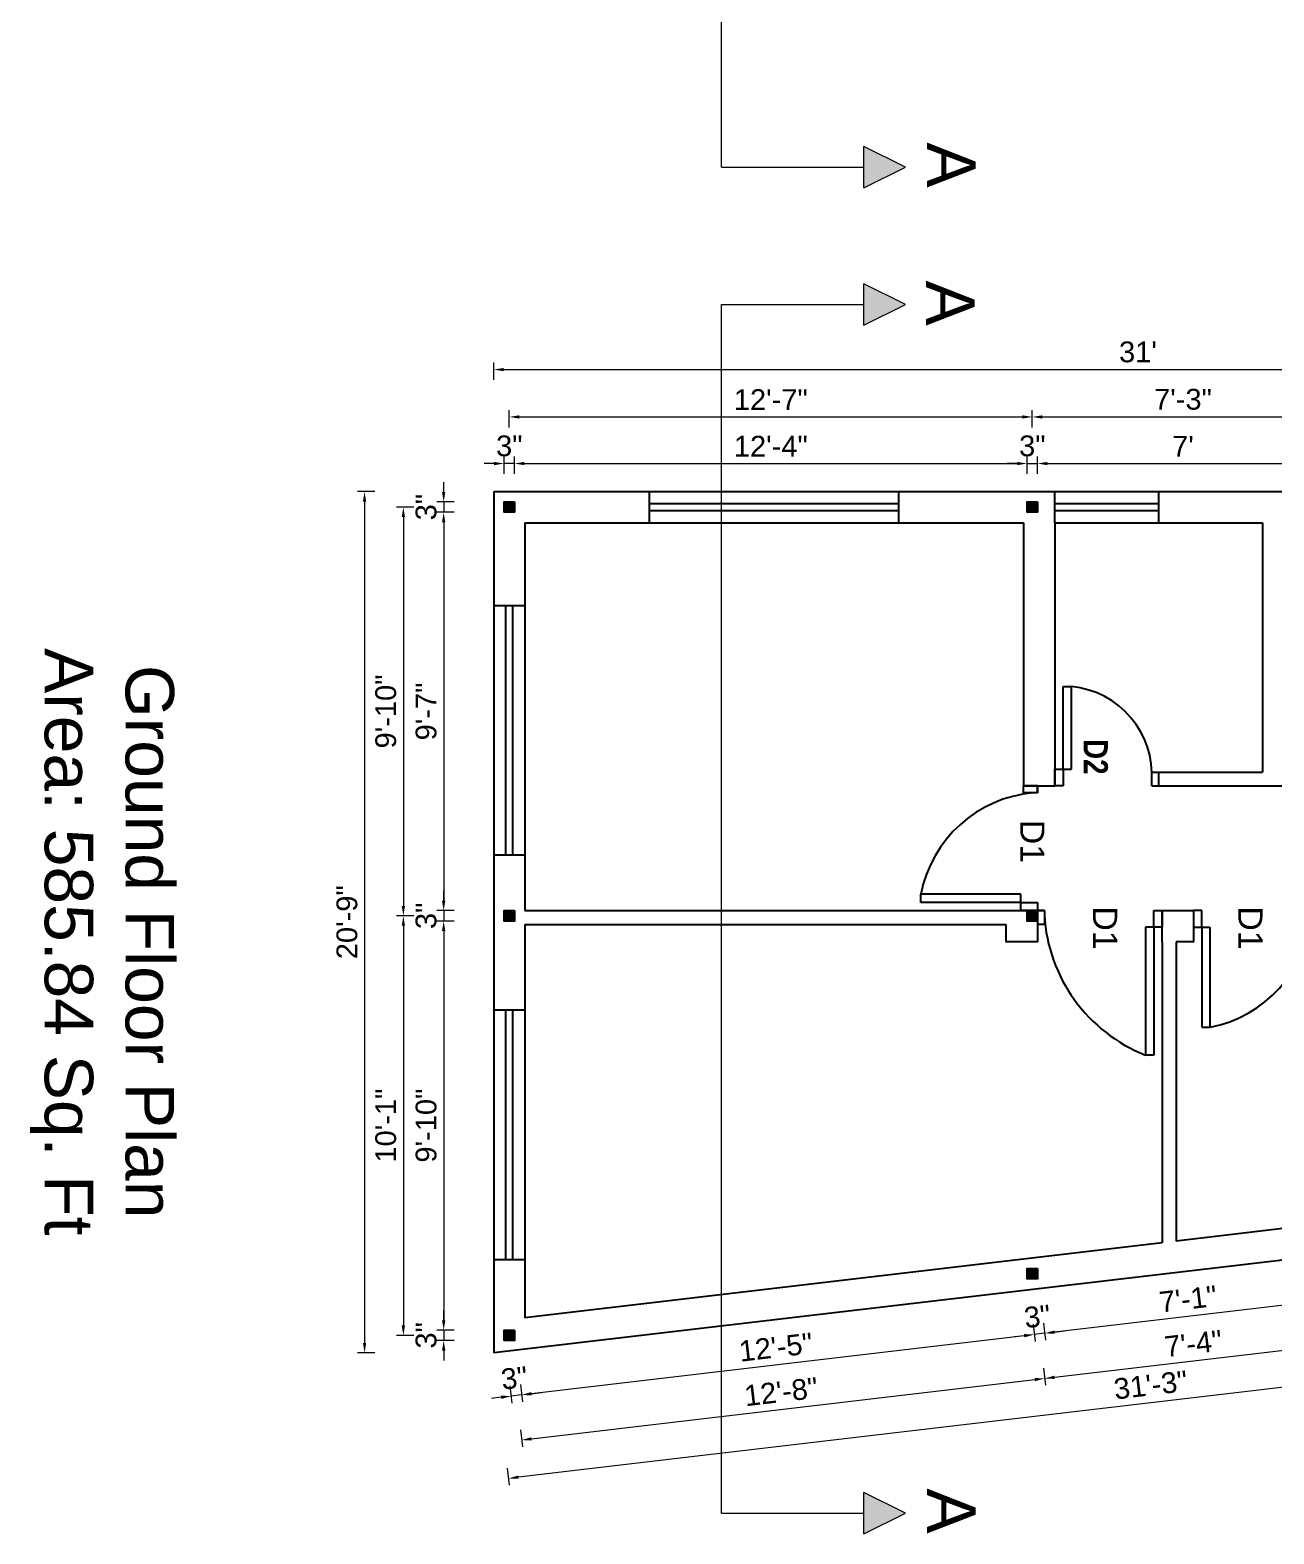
# Model space of a CAD drawing. Header units: inches. Extents: x 54699 to 80583, y -8431 to -3547.
# Drawn here: x 77687 to 78046.1, y -5239.6 to -4805.4 of the extents above; entities that cross this region are included whole.
import ezdxf

# ---------------------------------------------------------------- set-up
doc = ezdxf.new("R2010")
doc.units = ezdxf.units.IN
doc.header["$LTSCALE"] = 0.5
doc.header["$MEASUREMENT"] = 0
doc.header["$PDMODE"] = 66
doc.layers.add('DIMENSION', color=5, linetype='Continuous')
for name, color, linetype, lineweight in [('steps', 253, 'Continuous', 20), ('Toilet', 7, 'Continuous', 25), ('truss', 1, 'Continuous', 25)]:
    doc.layers.add(name, color=color, linetype=linetype, lineweight=lineweight)
doc.styles.add('Lettring Text', font='arial.ttf')
doc.styles.get("Standard").update_dxf_attribs({"font": 'arial.ttf'})
doc.dimstyles.new('Copy of Standard', dxfattribs={"dimtxt": 6, "dimasz": 2.875, "dimexe": 2, "dimexo": 4, "dimgap": 2, "dimtad": 1, "dimdec": 0, "dimrnd": 1, "dimzin": 0, "dimdsep": 46, "dimlunit": 4, "dimtxsty": 'Lettring Text', "dimcen": 0.1, "dimclrd": 7, "dimclre": 7, "dimclrt": 7, "dimazin": 0, "dimtfac": 0.645, "dimtdec": 0, "dimtmove": 1, "dimatfit": 0, "dimfxl": 3, "dimfxlon": 1, "dimtfillclr": 256, "dimtolj": 1, "dimtzin": 0, "dimlwd": -1, "dimlwe": -1, "dimarcsym": 2})
pattern_1 = [(315, (82961.14223, 68990.22669), (0.08838834765, 0.08838834765), [])]
pattern_2 = [(315, (82961.14223, 68989.72669), (0.08838834765, 0.08838834765), [])]

# ---------------------------------------------------------------- blocks, each defined once
blk = doc.blocks.new('*D1067')
at = {"layer": 'Defpoints', "color": 0, "transparency": 16777216}
for p in [(77806.39, -4944.67), (77823.83, -4941.67), (77823.83, -4944.67)]:
    blk.add_point(p, dxfattribs=at)
at = {"layer": 'steps', "color": 7, "transparency": 16777216}
for p, q in [((77806.39, -4938.8), (77806.39, -4935.92)), ((77809.39, -4941.67), (77804.39, -4941.67)), ((77809.39, -4944.67), (77804.39, -4944.67)), ((77806.39, -4941.67), (77806.39, -4944.67)), ((77806.39, -4947.55), (77806.39, -4950.42))]:
    blk.add_line(p, q, dxfattribs=at)
for points in [[(77805.91, -4938.8), (77806.87, -4938.8), (77806.39, -4941.67)], [(77805.91, -4947.55), (77806.87, -4947.55), (77806.39, -4944.67)]]:
    blk.add_solid(points, dxfattribs=at)
at = {"layer": 'steps', "color": 7, "transparency": 16777216, "insert": (77801.32, -4943.17), "char_height": 6, "attachment_point": 5, "rotation": 90, "style": 'Lettring Text'}
blk.add_mtext('\\A1;3"', dxfattribs=at)
blk = doc.blocks.new('*D1068')
at = {"layer": 'Defpoints', "color": 0, "transparency": 16777216}
for p in [(77823.83, -4944.67), (77806.39, -5059.67), (77823.83, -5059.67)]:
    blk.add_point(p, dxfattribs=at)
at = {"layer": 'steps', "color": 7, "transparency": 16777216}
for p, q in [((77809.39, -4944.67), (77804.39, -4944.67)), ((77806.39, -4947.55), (77806.39, -5056.8)), ((77809.39, -5059.67), (77804.39, -5059.67))]:
    blk.add_line(p, q, dxfattribs=at)
for points in [[(77805.91, -4947.55), (77806.87, -4947.55), (77806.39, -4944.67)], [(77805.91, -5056.8), (77806.87, -5056.8), (77806.39, -5059.67)]]:
    blk.add_solid(points, dxfattribs=at)
at = {"layer": 'steps', "color": 7, "transparency": 16777216, "insert": (77801.33, -5002.17), "char_height": 6, "attachment_point": 5, "rotation": 90, "style": 'Lettring Text'}
blk.add_mtext('\\A1;9\'-7"', dxfattribs=at)
blk = doc.blocks.new('*D1069')
at = {"layer": 'Defpoints', "color": 0, "transparency": 16777216}
for p in [(77823.83, -5059.67), (77806.39, -5062.67), (77823.83, -5062.67)]:
    blk.add_point(p, dxfattribs=at)
at = {"layer": 'steps', "color": 7, "transparency": 16777216}
for p, q in [((77806.39, -5056.8), (77806.39, -5053.92)), ((77809.39, -5059.67), (77804.39, -5059.67)), ((77806.39, -5059.67), (77806.39, -5062.67)), ((77809.39, -5062.67), (77804.39, -5062.67)), ((77806.39, -5065.55), (77806.39, -5068.42))]:
    blk.add_line(p, q, dxfattribs=at)
for points in [[(77805.91, -5056.8), (77806.87, -5056.8), (77806.39, -5059.67)], [(77805.91, -5065.55), (77806.87, -5065.55), (77806.39, -5062.67)]]:
    blk.add_solid(points, dxfattribs=at)
at = {"layer": 'steps', "color": 7, "transparency": 16777216, "insert": (77801.32, -5061.17), "char_height": 6, "attachment_point": 5, "rotation": 90, "style": 'Lettring Text'}
blk.add_mtext('\\A1;3"', dxfattribs=at)
blk = doc.blocks.new('*D1070')
at = {"layer": 'Defpoints', "color": 0, "transparency": 16777216}
for p in [(77823.83, -5062.67), (77806.39, -5180.79), (77823.83, -5180.79)]:
    blk.add_point(p, dxfattribs=at)
at = {"layer": 'steps', "color": 7, "transparency": 16777216}
for p, q in [((77809.39, -5062.67), (77804.39, -5062.67)), ((77806.39, -5065.55), (77806.39, -5177.92)), ((77809.39, -5180.79), (77804.39, -5180.79))]:
    blk.add_line(p, q, dxfattribs=at)
for points in [[(77805.91, -5065.55), (77806.87, -5065.55), (77806.39, -5062.67)], [(77805.91, -5177.92), (77806.87, -5177.92), (77806.39, -5180.79)]]:
    blk.add_solid(points, dxfattribs=at)
at = {"layer": 'steps', "color": 7, "transparency": 16777216, "insert": (77801.33, -5121.73), "char_height": 6, "attachment_point": 5, "rotation": 90, "style": 'Lettring Text'}
blk.add_mtext('\\A1;9\'-10"', dxfattribs=at)
blk = doc.blocks.new('*D1071')
at = {"layer": 'Defpoints', "color": 0, "transparency": 16777216}
for p in [(77806.39, -5183.79), (77823.83, -5180.79), (77823.83, -5183.79)]:
    blk.add_point(p, dxfattribs=at)
at = {"layer": 'steps', "color": 7, "transparency": 16777216}
for p, q in [((77806.39, -5177.92), (77806.39, -5175.04)), ((77809.39, -5180.79), (77804.39, -5180.79)), ((77809.39, -5183.79), (77804.39, -5183.79)), ((77806.39, -5180.79), (77806.39, -5183.79)), ((77806.39, -5186.67), (77806.39, -5189.54))]:
    blk.add_line(p, q, dxfattribs=at)
for points in [[(77805.91, -5177.92), (77806.87, -5177.92), (77806.39, -5180.79)], [(77805.91, -5186.67), (77806.87, -5186.67), (77806.39, -5183.79)]]:
    blk.add_solid(points, dxfattribs=at)
at = {"layer": 'steps', "color": 7, "transparency": 16777216, "insert": (77801.32, -5182.29), "char_height": 6, "attachment_point": 5, "rotation": 90, "style": 'Lettring Text'}
blk.add_mtext('\\A1;3"', dxfattribs=at)
blk = doc.blocks.new('*D1072')
at = {"layer": 'Defpoints', "color": 0, "transparency": 16777216}
for p in [(77825.33, -4943.17), (77794.75, -5061.17), (77825.33, -5061.17)]:
    blk.add_point(p, dxfattribs=at)
at = {"layer": 'steps', "color": 7, "transparency": 16777216}
for p, q in [((77797.75, -4943.17), (77792.75, -4943.17)), ((77794.75, -4946.05), (77794.75, -5058.3)), ((77797.75, -5061.17), (77792.75, -5061.17))]:
    blk.add_line(p, q, dxfattribs=at)
for points in [[(77794.27, -4946.05), (77795.23, -4946.05), (77794.75, -4943.17)], [(77794.27, -5058.3), (77795.23, -5058.3), (77794.75, -5061.17)]]:
    blk.add_solid(points, dxfattribs=at)
at = {"layer": 'steps', "color": 7, "transparency": 16777216, "insert": (77789.69, -5002.17), "char_height": 6, "attachment_point": 5, "rotation": 90, "style": 'Lettring Text'}
blk.add_mtext('\\A1;9\'-10"', dxfattribs=at)
blk = doc.blocks.new('*D1073')
at = {"layer": 'Defpoints', "color": 0, "transparency": 16777216}
for p in [(77825.33, -5061.17), (77794.75, -5182.29), (77825.33, -5182.29)]:
    blk.add_point(p, dxfattribs=at)
at = {"layer": 'steps', "color": 7, "transparency": 16777216}
for p, q in [((77797.75, -5061.17), (77792.75, -5061.17)), ((77794.75, -5064.05), (77794.75, -5179.42)), ((77797.75, -5182.29), (77792.75, -5182.29))]:
    blk.add_line(p, q, dxfattribs=at)
for points in [[(77794.27, -5064.05), (77795.23, -5064.05), (77794.75, -5061.17)], [(77794.27, -5179.42), (77795.23, -5179.42), (77794.75, -5182.29)]]:
    blk.add_solid(points, dxfattribs=at)
at = {"layer": 'steps', "color": 7, "transparency": 16777216, "insert": (77789.69, -5121.73), "char_height": 6, "attachment_point": 5, "rotation": 90, "style": 'Lettring Text'}
blk.add_mtext('\\A1;10\'-1"', dxfattribs=at)
blk = doc.blocks.new('*D1074')
at = {"layer": 'Defpoints', "color": 0, "transparency": 16777216}
for p in [(77820.83, -4938.67), (77783.55, -5187.35), (77820.83, -5187.35)]:
    blk.add_point(p, dxfattribs=at)
at = {"layer": 'steps', "color": 7, "transparency": 16777216}
for p, q in [((77786.55, -4938.67), (77781.55, -4938.67)), ((77783.55, -4941.55), (77783.55, -5184.48)), ((77786.55, -5187.35), (77781.55, -5187.35))]:
    blk.add_line(p, q, dxfattribs=at)
for points in [[(77783.07, -4941.55), (77784.02, -4941.55), (77783.55, -4938.67)], [(77783.07, -5184.48), (77784.02, -5184.48), (77783.55, -5187.35)]]:
    blk.add_solid(points, dxfattribs=at)
at = {"layer": 'steps', "color": 7, "transparency": 16777216, "insert": (77778.48, -5063.01), "char_height": 6, "attachment_point": 5, "rotation": 90, "style": 'Lettring Text'}
blk.add_mtext('\\A1;20\'-9"', dxfattribs=at)
blk = doc.blocks.new('*D1075')
at = {"layer": 'Defpoints', "color": 0, "transparency": 16777216}
for p in [(77823.83, -4930.59), (77823.83, -4941.67), (77826.83, -4941.67)]:
    blk.add_point(p, dxfattribs=at)
at = {"layer": 'steps', "color": 7, "transparency": 16777216}
for p, q in [((77820.96, -4930.59), (77818.08, -4930.59)), ((77823.83, -4933.59), (77823.83, -4928.59)), ((77826.83, -4930.59), (77823.83, -4930.59)), ((77826.83, -4933.59), (77826.83, -4928.59)), ((77829.71, -4930.59), (77832.58, -4930.59))]:
    blk.add_line(p, q, dxfattribs=at)
for points in [[(77820.96, -4930.11), (77820.96, -4931.07), (77823.83, -4930.59)], [(77829.71, -4930.11), (77829.71, -4931.07), (77826.83, -4930.59)]]:
    blk.add_solid(points, dxfattribs=at)
at = {"layer": 'steps', "color": 7, "transparency": 16777216, "insert": (77825.33, -4925.52), "char_height": 6, "attachment_point": 5, "style": 'Lettring Text'}
blk.add_mtext('\\A1;3"', dxfattribs=at)
blk = doc.blocks.new('*D1076')
at = {"layer": 'Defpoints', "color": 0, "transparency": 16777216}
for p in [(77974.83, -4930.59), (77826.83, -4941.67), (77974.83, -4941.67)]:
    blk.add_point(p, dxfattribs=at)
at = {"layer": 'steps', "color": 7, "transparency": 16777216}
for p, q in [((77826.83, -4933.59), (77826.83, -4928.59)), ((77829.71, -4930.59), (77971.96, -4930.59)), ((77974.83, -4933.59), (77974.83, -4928.59))]:
    blk.add_line(p, q, dxfattribs=at)
for points in [[(77829.71, -4930.11), (77829.71, -4931.07), (77826.83, -4930.59)], [(77971.96, -4930.11), (77971.96, -4931.07), (77974.83, -4930.59)]]:
    blk.add_solid(points, dxfattribs=at)
at = {"layer": 'steps', "color": 7, "transparency": 16777216, "insert": (77900.83, -4925.58), "char_height": 6, "attachment_point": 5, "style": 'Lettring Text'}
blk.add_mtext('\\A1;12\'-4"', dxfattribs=at)
blk = doc.blocks.new('*D1077')
at = {"layer": 'Defpoints', "color": 0, "transparency": 16777216}
for p in [(77977.83, -4930.59), (77974.83, -4941.67), (77977.83, -4941.67)]:
    blk.add_point(p, dxfattribs=at)
at = {"layer": 'steps', "color": 7, "transparency": 16777216}
for p, q in [((77971.96, -4930.59), (77969.08, -4930.59)), ((77974.83, -4933.59), (77974.83, -4928.59)), ((77974.83, -4930.59), (77977.83, -4930.59)), ((77977.83, -4933.59), (77977.83, -4928.59)), ((77980.71, -4930.59), (77983.58, -4930.59))]:
    blk.add_line(p, q, dxfattribs=at)
for points in [[(77971.96, -4930.11), (77971.96, -4931.07), (77974.83, -4930.59)], [(77980.71, -4930.11), (77980.71, -4931.07), (77977.83, -4930.59)]]:
    blk.add_solid(points, dxfattribs=at)
at = {"layer": 'steps', "color": 7, "transparency": 16777216, "insert": (77976.33, -4925.52), "char_height": 6, "attachment_point": 5, "style": 'Lettring Text'}
blk.add_mtext('\\A1;3"', dxfattribs=at)
blk = doc.blocks.new('*D1078')
at = {"layer": 'Defpoints', "color": 0, "transparency": 16777216}
for p in [(78061.83, -4930.59), (77977.83, -4941.67), (78061.83, -4941.67)]:
    blk.add_point(p, dxfattribs=at)
at = {"layer": 'steps', "color": 7, "transparency": 16777216}
for p, q in [((77977.83, -4933.59), (77977.83, -4928.59)), ((77980.71, -4930.59), (78058.96, -4930.59)), ((78061.83, -4933.59), (78061.83, -4928.59))]:
    blk.add_line(p, q, dxfattribs=at)
for points in [[(77980.71, -4930.11), (77980.71, -4931.07), (77977.83, -4930.59)], [(78058.96, -4930.11), (78058.96, -4931.07), (78061.83, -4930.59)]]:
    blk.add_solid(points, dxfattribs=at)
at = {"layer": 'steps', "color": 7, "transparency": 16777216, "insert": (78019.83, -4925.59), "char_height": 6, "attachment_point": 5, "style": 'Lettring Text'}
blk.add_mtext("\\A1;7'", dxfattribs=at)
blk = doc.blocks.new('*D1082')
at = {"layer": 'Defpoints', "color": 0, "transparency": 16777216}
for p in [(77976.33, -4917.14), (77825.33, -4943.17), (77976.33, -4943.17)]:
    blk.add_point(p, dxfattribs=at)
at = {"layer": 'steps', "color": 7, "transparency": 16777216}
for p, q in [((77825.33, -4920.14), (77825.33, -4915.14)), ((77828.21, -4917.14), (77973.46, -4917.14)), ((77976.33, -4920.14), (77976.33, -4915.14))]:
    blk.add_line(p, q, dxfattribs=at)
for points in [[(77828.21, -4916.66), (77828.21, -4917.62), (77825.33, -4917.14)], [(77973.46, -4916.66), (77973.46, -4917.62), (77976.33, -4917.14)]]:
    blk.add_solid(points, dxfattribs=at)
at = {"layer": 'steps', "color": 7, "transparency": 16777216, "insert": (77900.83, -4912.13), "char_height": 6, "attachment_point": 5, "style": 'Lettring Text'}
blk.add_mtext('\\A1;12\'-7"', dxfattribs=at)
blk = doc.blocks.new('*D1083')
at = {"layer": 'Defpoints', "color": 0, "transparency": 16777216}
for p in [(78063.33, -4917.14), (77976.33, -4943.17), (78063.33, -4943.17)]:
    blk.add_point(p, dxfattribs=at)
at = {"layer": 'steps', "color": 7, "transparency": 16777216}
for p, q in [((77976.33, -4920.14), (77976.33, -4915.14)), ((77979.21, -4917.14), (78060.46, -4917.14)), ((78063.33, -4920.14), (78063.33, -4915.14))]:
    blk.add_line(p, q, dxfattribs=at)
for points in [[(77979.21, -4916.66), (77979.21, -4917.62), (77976.33, -4917.14)], [(78060.46, -4916.66), (78060.46, -4917.62), (78063.33, -4917.14)]]:
    blk.add_solid(points, dxfattribs=at)
at = {"layer": 'steps', "color": 7, "transparency": 16777216, "insert": (78019.83, -4912.07), "char_height": 6, "attachment_point": 5, "style": 'Lettring Text'}
blk.add_mtext('\\A1;7\'-3"', dxfattribs=at)
blk = doc.blocks.new('*D1085')
at = {"layer": 'Defpoints', "color": 0, "transparency": 16777216}
for p in [(78192.83, -4903.46), (77820.83, -4938.67), (78192.83, -4938.67)]:
    blk.add_point(p, dxfattribs=at)
at = {"layer": 'steps', "color": 7, "transparency": 16777216}
for p, q in [((77820.83, -4906.46), (77820.83, -4901.46)), ((78192.83, -4906.46), (78192.83, -4901.46)), ((77823.71, -4903.46), (78189.96, -4903.46))]:
    blk.add_line(p, q, dxfattribs=at)
for points in [[(77823.71, -4902.98), (77823.71, -4903.94), (77820.83, -4903.46)], [(78189.96, -4902.98), (78189.96, -4903.94), (78192.83, -4903.46)]]:
    blk.add_solid(points, dxfattribs=at)
at = {"layer": 'steps', "color": 7, "transparency": 16777216, "insert": (78006.83, -4898.39), "char_height": 6, "attachment_point": 5, "style": 'Lettring Text'}
blk.add_mtext("\\A1;31'", dxfattribs=at)
blk = doc.blocks.new('*D1086')
at = {"layer": 'Defpoints', "color": 0, "transparency": 16777216}
for p in [(77976.33, -5164.51), (77825.33, -5182.29), (77979.89, -5194.73)]:
    blk.add_point(p, dxfattribs=at)
at = {"layer": 'steps', "color": 7, "transparency": 16777216}
for p, q in [((77979.54, -5191.75), (77980.12, -5196.71)), ((77831.75, -5212.17), (77977.03, -5195.06)), ((77828.54, -5209.53), (77829.12, -5214.5))]:
    blk.add_line(p, q, dxfattribs=at)
for points in [[(77976.98, -5194.59), (77977.09, -5195.54), (77979.89, -5194.73)], [(77831.69, -5211.7), (77831.8, -5212.65), (77828.89, -5212.51)]]:
    blk.add_solid(points, dxfattribs=at)
at = {"layer": 'steps', "color": 7, "transparency": 16777216, "insert": (77903.8, -5198.59), "char_height": 6, "attachment_point": 5, "rotation": 6.7164, "style": 'Lettring Text'}
blk.add_mtext('\\A1;12\'-8"', dxfattribs=at)
blk = doc.blocks.new('*D1054')
at = {"layer": 'Defpoints', "color": 0, "transparency": 16777216}
for p in [(78061.83, -5154.44), (77977.83, -5164.33), (77979.88, -5181.69)]:
    blk.add_point(p, dxfattribs=at)
at = {"layer": 'steps', "color": 7, "transparency": 16777216}
for p, q in [((78063.53, -5168.82), (78064.11, -5173.79)), ((78061.02, -5172.14), (77982.73, -5181.36)), ((77979.53, -5178.72), (77980.11, -5183.68))]:
    blk.add_line(p, q, dxfattribs=at)
for points in [[(78060.96, -5171.66), (78061.08, -5172.61), (78063.88, -5171.8)], [(77982.68, -5180.88), (77982.79, -5181.83), (77979.88, -5181.69)]]:
    blk.add_solid(points, dxfattribs=at)
at = {"layer": 'steps', "color": 7, "transparency": 16777216, "insert": (78021.29, -5171.77), "char_height": 6, "attachment_point": 5, "rotation": 6.7164, "style": 'Lettring Text'}
blk.add_mtext('\\A1;7\'-1"', dxfattribs=at)
blk = doc.blocks.new('*D1055')
at = {"layer": 'Defpoints', "color": 0, "transparency": 16777216}
for p in [(77974.83, -5164.69), (77977.83, -5164.33), (77976.88, -5182.05)]:
    blk.add_point(p, dxfattribs=at)
at = {"layer": 'steps', "color": 7, "transparency": 16777216}
for p, q in [((77976.53, -5179.07), (77977.11, -5184.03)), ((77979.53, -5178.72), (77980.11, -5183.68)), ((77974.02, -5182.38), (77971.17, -5182.72)), ((77979.88, -5181.69), (77976.88, -5182.05)), ((77982.73, -5181.36), (77985.59, -5181.02))]:
    blk.add_line(p, q, dxfattribs=at)
for points in [[(77973.96, -5181.91), (77974.08, -5182.86), (77976.88, -5182.05)], [(77982.68, -5180.88), (77982.79, -5181.83), (77979.88, -5181.69)]]:
    blk.add_solid(points, dxfattribs=at)
at = {"layer": 'steps', "color": 7, "transparency": 16777216, "insert": (77977.78, -5176.84), "char_height": 6, "attachment_point": 5, "rotation": 6.7164, "style": 'Lettring Text'}
blk.add_mtext('\\A1;3"', dxfattribs=at)
blk = doc.blocks.new('*D1056')
at = {"layer": 'Defpoints', "color": 0, "transparency": 16777216}
for p in [(77974.83, -5164.69), (77826.83, -5182.12), (77828.88, -5199.48)]:
    blk.add_point(p, dxfattribs=at)
at = {"layer": 'steps', "color": 7, "transparency": 16777216}
for p, q in [((77976.53, -5179.07), (77977.11, -5184.03)), ((77974.02, -5182.38), (77831.73, -5199.14)), ((77828.53, -5196.5), (77829.11, -5201.46))]:
    blk.add_line(p, q, dxfattribs=at)
for points in [[(77973.96, -5181.91), (77974.08, -5182.86), (77976.88, -5182.05)], [(77831.68, -5198.66), (77831.79, -5199.62), (77828.88, -5199.48)]]:
    blk.add_solid(points, dxfattribs=at)
at = {"layer": 'steps', "color": 7, "transparency": 16777216, "insert": (77902.28, -5185.73), "char_height": 6, "attachment_point": 5, "rotation": 6.7164, "style": 'Lettring Text'}
blk.add_mtext('\\A1;12\'-5"', dxfattribs=at)
blk = doc.blocks.new('*D1057')
at = {"layer": 'Defpoints', "color": 0, "transparency": 16777216}
for p in [(77823.83, -5182.47), (77826.83, -5182.12), (77825.88, -5199.83)]:
    blk.add_point(p, dxfattribs=at)
at = {"layer": 'steps', "color": 7, "transparency": 16777216}
for p, q in [((77825.53, -5196.85), (77826.11, -5201.82)), ((77828.53, -5196.5), (77829.11, -5201.46)), ((77823.02, -5200.17), (77820.17, -5200.5)), ((77828.88, -5199.48), (77825.88, -5199.83)), ((77831.73, -5199.14), (77834.59, -5198.8))]:
    blk.add_line(p, q, dxfattribs=at)
for points in [[(77822.96, -5199.69), (77823.08, -5200.64), (77825.88, -5199.83)], [(77831.68, -5198.66), (77831.79, -5199.62), (77828.88, -5199.48)]]:
    blk.add_solid(points, dxfattribs=at)
at = {"layer": 'steps', "color": 7, "transparency": 16777216, "insert": (77826.78, -5194.62), "char_height": 6, "attachment_point": 5, "rotation": 6.7164, "style": 'Lettring Text'}
blk.add_mtext('\\A1;3"', dxfattribs=at)
blk = doc.blocks.new('*D1087')
at = {"layer": 'Defpoints', "color": 0, "transparency": 16777216}
for p in [(78063.33, -5154.27), (77976.33, -5164.51), (78066.89, -5184.48)]:
    blk.add_point(p, dxfattribs=at)
at = {"layer": 'steps', "color": 7, "transparency": 16777216}
for p, q in [((78066.54, -5181.5), (78067.12, -5186.47)), ((77982.75, -5194.39), (78064.03, -5184.82)), ((77979.54, -5191.75), (77980.12, -5196.71))]:
    blk.add_line(p, q, dxfattribs=at)
for points in [[(78063.98, -5184.34), (78064.09, -5185.29), (78066.89, -5184.48)], [(77982.69, -5193.92), (77982.8, -5194.87), (77979.89, -5194.73)]]:
    blk.add_solid(points, dxfattribs=at)
at = {"layer": 'steps', "color": 7, "transparency": 16777216, "insert": (78022.81, -5184.64), "char_height": 6, "attachment_point": 5, "rotation": 6.7164, "style": 'Lettring Text'}
blk.add_mtext('\\A1;7\'-4"', dxfattribs=at)
blk = doc.blocks.new('*D1088')
at = {"layer": 'Defpoints', "color": 0, "transparency": 16777216}
for p in [(78192.83, -5143.55), (77820.83, -5187.35), (77825.1, -5223.58)]:
    blk.add_point(p, dxfattribs=at)
at = {"layer": 'steps', "color": 7, "transparency": 16777216}
for p, q in [((78196.75, -5176.79), (78197.33, -5181.75)), ((78194.24, -5180.1), (77827.95, -5223.24)), ((77824.75, -5220.6), (77825.33, -5225.56))]:
    blk.add_line(p, q, dxfattribs=at)
for points in [[(78194.19, -5179.63), (78194.3, -5180.58), (78197.1, -5179.77)], [(77827.9, -5222.76), (77828.01, -5223.71), (77825.1, -5223.58)]]:
    blk.add_solid(points, dxfattribs=at)
at = {"layer": 'steps', "color": 7, "transparency": 16777216, "insert": (78010.5, -5196.64), "char_height": 6, "attachment_point": 5, "rotation": 6.7164, "style": 'Lettring Text'}
blk.add_mtext('\\A1;31\'-3"', dxfattribs=at)

msp = doc.modelspace()

# ---------------------------------------------------------------- hatches: boundary and pattern name
at = {"linetype": 'ByBlock', "lineweight": 5}
for points in [[(77939.72, -4845.01), (77927.72, -4851.01), (77927.72, -4839.01)], [(77939.72, -4884.67), (77927.72, -4890.67), (77927.72, -4878.67)], [(77939.72, -5233.61), (77927.72, -5239.61), (77927.72, -5227.61)]]:
    msp.add_hatch(color=7, dxfattribs=at).paths.add_polyline_path(points)
at = {"layer": 'Toilet'}
h = msp.add_hatch(dxfattribs=at)
h.set_pattern_fill('ANSI31', color=256, angle=270)
h.set_pattern_definition(pattern_2)
h.paths.add_polyline_path([(77826.83, -4944.67), (77826.83, -4941.67), (77823.83, -4941.67), (77823.83, -4944.67)])
h = msp.add_hatch(dxfattribs=at)
h.set_pattern_fill('ANSI31', color=256, angle=270)
h.set_pattern_definition(pattern_2)
h.paths.add_polyline_path([(77977.83, -4944.67), (77977.83, -4941.67), (77974.83, -4941.67), (77974.83, -4944.67)])
h = msp.add_hatch(dxfattribs=at)
h.set_pattern_fill('ANSI31', color=256, angle=270)
h.set_pattern_definition(pattern_1)
h.paths.add_polyline_path([(77823.83, -5062.67), (77826.83, -5062.67), (77826.83, -5059.67), (77823.83, -5059.67)])
h = msp.add_hatch(dxfattribs=at)
h.set_pattern_fill('ANSI31', color=256, angle=270)
h.set_pattern_definition(pattern_1)
h.paths.add_polyline_path([(77977.83, -5062.67), (77977.83, -5059.67), (77974.83, -5059.67), (77974.83, -5062.67)])
h = msp.add_hatch(dxfattribs=at)
h.set_pattern_fill('ANSI31', color=256, angle=270)
h.set_pattern_definition(pattern_2)
h.paths.add_polyline_path([(77977.83, -5166.01), (77977.83, -5163.01), (77974.83, -5163.01), (77974.83, -5166.01)])
h = msp.add_hatch(dxfattribs=at)
h.set_pattern_fill('ANSI31', color=256, angle=270)
h.set_pattern_definition(pattern_2)
h.paths.add_polyline_path([(77826.83, -5183.79), (77826.83, -5180.79), (77823.83, -5180.79), (77823.83, -5183.79)])

# ---------------------------------------------------------------- linework, layer by layer
at = {"color": 7, "linetype": 'ByBlock', "lineweight": 5}
for p, q in [((77886.55, -4845.01), (77886.55, -4496.07)), ((77927.72, -4851.01), (77927.72, -4839.01)), ((77939.72, -4845.01), (77927.72, -4839.01)), ((77886.55, -4845.01), (77927.72, -4845.01)), ((77927.72, -4851.01), (77939.72, -4845.01)), ((77927.72, -4890.67), (77927.72, -4878.67)), ((77939.72, -4884.67), (77927.72, -4878.67)), ((77886.55, -5233.61), (77886.55, -4884.67)), ((77886.55, -4884.67), (77927.72, -4884.67)), ((77927.72, -4890.67), (77939.72, -4884.67)), ((77927.72, -5239.61), (77927.72, -5227.61)), ((77939.72, -5233.61), (77927.72, -5227.61)), ((77886.55, -5233.61), (77927.72, -5233.61)), ((77927.72, -5239.61), (77939.72, -5233.61))]:
    msp.add_line(p, q, dxfattribs=at)
at = {"layer": 'DIMENSION', "ltscale": 7}
for p, q in [((77865.83, -4947.67), (77865.83, -4938.67)), ((77937.83, -4947.67), (77937.83, -4938.67)), ((77982.83, -4947.67), (77982.83, -4938.67)), ((78012.83, -4947.67), (78012.83, -4938.67)), ((77865.83, -4942.17), (77937.83, -4942.17)), ((77865.83, -4944.17), (77937.83, -4944.17)), ((77982.83, -4942.17), (78012.83, -4942.17)), ((77982.83, -4944.17), (78012.83, -4944.17)), ((77829.83, -4971.67), (77820.83, -4971.67)), ((77824.33, -5043.67), (77824.33, -4971.67)), ((77826.33, -5043.67), (77826.33, -4971.67)), ((77985.23, -5018.87), (77985.23, -4995)), ((77985.23, -4995), (77987.63, -4995)), ((77987.63, -5018.87), (77987.63, -4995)), ((77982.83, -5018.87), (77985.23, -5018.87)), ((77982.83, -5023.67), (77982.83, -5018.87)), ((77985.23, -5018.87), (77985.23, -5023.67)), ((77985.23, -5018.87), (77987.63, -5018.87)), ((78010.83, -5023.67), (78010.83, -5019.67)), ((78010.83, -5019.67), (78012.83, -5019.67)), ((77973.83, -5025.67), (77973.83, -5023.67)), ((77977.83, -5025.67), (77973.83, -5025.67)), ((77977.83, -5025.67), (77977.83, -5023.67)), ((77985.23, -5023.67), (77982.83, -5023.67)), ((78010.83, -5023.67), (78012.83, -5023.67)), ((77829.83, -5043.67), (77820.83, -5043.67)), ((77973.03, -5054.87), (77944.16, -5054.87)), ((77944.16, -5057.27), (77944.16, -5054.87)), ((77973.03, -5057.27), (77944.16, -5057.27)), ((77973.03, -5057.27), (77973.03, -5054.87)), ((77973.03, -5059.67), (77973.03, -5057.27)), ((77973.03, -5057.27), (77977.83, -5057.27)), ((77977.83, -5057.27), (77977.83, -5059.67)), ((77977.83, -5059.67), (77973.03, -5059.67)), ((77979.83, -5059.67), (77977.83, -5059.67)), ((77979.83, -5059.67), (77979.83, -5063.67)), ((78011.43, -5064.47), (78011.43, -5059.67)), ((78011.43, -5059.67), (78013.83, -5059.67)), ((78013.83, -5059.67), (78013.83, -5064.47)), ((78025.23, -5059.67), (78022.83, -5059.67)), ((78022.83, -5059.67), (78022.83, -5064.47)), ((78025.23, -5064.47), (78025.23, -5059.67)), ((77979.83, -5063.67), (77977.83, -5063.67)), ((78009.03, -5064.47), (78009.03, -5101.35)), ((78011.43, -5064.47), (78009.03, -5064.47)), ((78011.43, -5064.47), (78011.43, -5101.35)), ((78013.83, -5064.47), (78011.43, -5064.47)), ((78022.83, -5064.47), (78025.23, -5064.47)), ((78025.23, -5064.47), (78025.23, -5093.35)), ((78025.23, -5064.47), (78027.63, -5064.47)), ((78027.63, -5064.47), (78027.63, -5093.35)), ((77829.83, -5088.45), (77820.83, -5088.45)), ((77824.33, -5160.45), (77824.33, -5088.45)), ((77826.33, -5160.45), (77826.33, -5088.45)), ((78025.23, -5093.35), (78027.63, -5093.35)), ((78011.43, -5101.35), (78009.03, -5101.35)), ((77829.83, -5160.45), (77820.83, -5160.45))]:
    msp.add_line(p, q, dxfattribs=at)
for centre, radius, start, end in [((77985.17, -5020.6), 25.72, 356.0106, 84.5071), ((77979.73, -5061.76), 36.23, 95.0246, 169.0343), ((78025.96, -5058.36), 46.21, 183.2197, 248.5019), ((78020.74, -5057.78), 36.23, 280.9657, 354.9754)]:
    msp.add_arc(centre, radius, start, end, dxfattribs=at)
at = {"layer": 'Toilet'}
for p, q in [((77820.83, -4938.67), (78192.83, -4938.67)), ((77820.83, -4938.67), (77820.83, -5187.35)), ((77829.83, -4947.67), (77973.83, -4947.67)), ((77829.83, -4947.67), (77829.83, -5059.67)), ((77973.83, -4947.67), (77973.83, -5023.67)), ((77982.83, -4947.67), (78042.83, -4947.67)), ((77982.83, -4947.67), (77982.83, -5023.67)), ((78042.83, -4947.67), (78042.83, -5019.67)), ((78012.83, -5019.67), (78042.83, -5019.67)), ((78012.83, -5023.67), (78012.83, -5019.67)), ((77973.83, -5023.67), (77982.83, -5023.67)), ((77977.83, -5023.67), (77977.83, -5025.67)), ((78012.83, -5023.67), (78051.83, -5023.67)), ((77829.83, -5059.67), (77968.83, -5059.67)), ((77977.83, -5059.67), (77979.83, -5059.67)), ((77977.83, -5059.67), (77977.83, -5063.67)), ((77979.83, -5059.67), (77979.83, -5063.67)), ((77829.83, -5063.67), (77968.83, -5063.67)), ((77829.83, -5063.67), (77829.83, -5177.23)), ((78013.83, -5068.67), (78013.83, -5155.56)), ((78017.83, -5068.67), (78017.83, -5155.09)), ((78183.83, -5135.54), (78017.83, -5155.09)), ((78192.83, -5143.55), (77820.83, -5187.35)), ((78013.83, -5155.56), (77829.83, -5177.23))]:
    msp.add_line(p, q, dxfattribs=at)
for points in [[(77826.83, -4941.67), (77826.83, -4944.67), (77823.83, -4944.67), (77823.83, -4941.67)], [(77977.83, -4941.67), (77977.83, -4944.67), (77974.83, -4944.67), (77974.83, -4941.67)], [(77826.83, -5059.67), (77826.83, -5062.67), (77823.83, -5062.67), (77823.83, -5059.67)], [(77977.83, -5059.67), (77977.83, -5062.67), (77974.83, -5062.67), (77974.83, -5059.67)], [(77977.83, -5163.01), (77977.83, -5166.01), (77974.83, -5166.01), (77974.83, -5163.01)], [(77826.83, -5180.79), (77826.83, -5183.79), (77823.83, -5183.79), (77823.83, -5180.79)]]:
    msp.add_lwpolyline(points, close=True, dxfattribs=at)
for points in [[(77968.83, -5059.67), (77977.83, -5059.67), (77977.83, -5068.67), (77968.83, -5068.67), (77968.83, -5063.67)], [(78013.83, -5068.67), (78013.83, -5059.67), (78022.83, -5059.67), (78022.83, -5068.67), (78017.83, -5068.67)]]:
    msp.add_lwpolyline(points, dxfattribs=at)
at = {"layer": 'truss', "ltscale": 7}
for p, q in [((77982.83, -5023.67), (77982.83, -5019.67)), ((78012.83, -5023.67), (78012.83, -5019.67)), ((77977.83, -5023.67), (77973.83, -5023.67)), ((77985.23, -5023.67), (77982.83, -5023.67)), ((77977.83, -5057.27), (77977.83, -5059.67)), ((77977.83, -5059.67), (77973.83, -5059.67)), ((77977.83, -5059.67), (77977.83, -5063.67)), ((78011.43, -5059.67), (78013.83, -5059.67)), ((78013.83, -5059.67), (78013.83, -5063.67)), ((78022.83, -5059.67), (78022.83, -5063.67)), ((78025.23, -5059.67), (78022.83, -5059.67))]:
    msp.add_line(p, q, dxfattribs=at)

# ---------------------------------------------------------------- texts
at = {"color": 7, "linetype": 'ByBlock', "lineweight": 5, "char_height": 14, "rotation": 270}
for s, insert, width, attachment_point in [('A', (77959.95, -4850.92), 26.5803, 3), ('A', (77959.66, -4890.79), 26.5803, 3), ('{\\fArial CE|b0|i0|c238|p34;Ground Floor Plan\\PArea: \\fArial CE|b0|i0|c0|p34;585.84\\fArial CE|b0|i0|c238|p34; Sq. Ft}', (77707.76, -5068.65), 235.547, 5), ('A', (77959.95, -5239.52), 26.5803, 3)]:
    msp.add_mtext(s, dxfattribs=dict(at, insert=insert, width=width, attachment_point=attachment_point))
at = {"layer": 'steps', "color": 7, "ltscale": 0.3, "insert": (77998.14, -5015.25), "char_height": 7, "width": 55.268, "attachment_point": 2, "rotation": 270}
msp.add_mtext('{\\fTechnic|b1|i0|c2|p2;D2}', dxfattribs=at)
at = {"layer": 'steps', "color": 7, "ltscale": 0.3, "char_height": 7, "rotation": 270}
for insert, attachment_point in [((77972.84, -5039.7), 8), ((77993.86, -5064.67), 8), ((78042.8, -5064.67), 2)]:
    msp.add_mtext_dynamic_manual_height_columns('{\\W1;D1}', width=18.6213, gutter_width=40, heights=[0], dxfattribs=dict(at, insert=insert, attachment_point=attachment_point))

# ---------------------------------------------------------------- dimensions: what is measured, and where the dimension line sits
at = {"layer": 'steps'}
for base, p1, p2, picture, middle in [((78192.83, -4903.46), (77820.83, -4938.67), (78192.83, -4938.67), '*D1085', (78006.83, -4898.39)), ((77976.33, -4917.14), (77825.33, -4943.17), (77976.33, -4943.17), '*D1082', (77900.83, -4912.13)), ((78063.33, -4917.14), (77976.33, -4943.17), (78063.33, -4943.17), '*D1083', (78019.83, -4912.07)), ((77974.83, -4930.59), (77826.83, -4941.67), (77974.83, -4941.67), '*D1076', (77900.83, -4925.58)), ((78061.83, -4930.59), (77977.83, -4941.67), (78061.83, -4941.67), '*D1078', (78019.83, -4925.59))]:
    dim = msp.add_linear_dim(base=base, p1=p1, p2=p2, dimstyle='Copy of Standard', dxfattribs=at)
    dim.commit()
    dim.dimension.update_dxf_attribs({"geometry": picture, "text_midpoint": middle})
for base, p1, p2, picture, middle in [((77823.83, -4930.59), (77826.83, -4941.67), (77823.83, -4941.67), '*D1075', (77825.33, -4930.59)), ((77977.83, -4930.59), (77974.83, -4941.67), (77977.83, -4941.67), '*D1077', (77976.33, -4930.59))]:
    dim = msp.add_linear_dim(base=base, p1=p1, p2=p2, dimstyle='Copy of Standard', dxfattribs=at)
    dim.commit()
    dim.dimension.update_dxf_attribs({"geometry": picture, "text_midpoint": middle, "dimtype": 160})
for base, p1, p2, angle, picture, middle in [((77806.39, -4944.67), (77823.83, -4941.67), (77823.83, -4944.67), 270, '*D1067', (77806.39, -4943.17)), ((77806.39, -5062.67), (77823.83, -5059.67), (77823.83, -5062.67), 270, '*D1069', (77806.39, -5061.17)), ((77976.88, -5182.05), (77977.83, -5164.33), (77974.83, -5164.69), 6.7164, '*D1055', (77978.38, -5181.87)), ((77806.39, -5183.79), (77823.83, -5180.79), (77823.83, -5183.79), 270, '*D1071', (77806.39, -5182.29)), ((77825.88, -5199.83), (77826.83, -5182.12), (77823.83, -5182.47), 6.7164, '*D1057', (77827.38, -5199.65))]:
    dim = msp.add_linear_dim(base=base, p1=p1, p2=p2, angle=angle, dimstyle='Copy of Standard', dxfattribs=at)
    dim.commit()
    dim.dimension.update_dxf_attribs({"geometry": picture, "text_midpoint": middle, "dimtype": 160})
for base, p1, p2, angle, picture, middle in [((77783.55, -5187.35), (77820.83, -4938.67), (77820.83, -5187.35), 270, '*D1074', (77778.48, -5063.01)), ((77794.75, -5061.17), (77825.33, -4943.17), (77825.33, -5061.17), 270, '*D1072', (77789.69, -5002.17)), ((77806.39, -5059.67), (77823.83, -4944.67), (77823.83, -5059.67), 270, '*D1068', (77801.33, -5002.17)), ((77794.75, -5182.29), (77825.33, -5061.17), (77825.33, -5182.29), 270, '*D1073', (77789.69, -5121.73)), ((77806.39, -5180.79), (77823.83, -5062.67), (77823.83, -5180.79), 270, '*D1070', (77801.33, -5121.73)), ((78066.89, -5184.48), (77976.33, -5164.51), (78063.33, -5154.27), 186.7164, '*D1087', (78022.81, -5184.64)), ((77979.88, -5181.69), (78061.83, -5154.44), (77977.83, -5164.33), 6.7164, '*D1054', (78021.29, -5171.77)), ((77828.88, -5199.48), (77974.83, -5164.69), (77826.83, -5182.12), 6.7164, '*D1056', (77902.28, -5185.73))]:
    dim = msp.add_linear_dim(base=base, p1=p1, p2=p2, angle=angle, dimstyle='Copy of Standard', dxfattribs=at)
    dim.commit()
    dim.dimension.update_dxf_attribs({"geometry": picture, "text_midpoint": middle})
for p1, p2, distance, picture, middle in [((78192.83, -5143.55), (77820.83, -5187.35), 36.47, '*D1088', (78010.5, -5196.64)), ((77825.33, -5182.29), (77976.33, -5164.51), -30.43, '*D1086', (77903.8, -5198.59))]:
    dim = msp.add_aligned_dim(p1=p1, p2=p2, distance=distance, dimstyle='Copy of Standard', dxfattribs=at)
    dim.commit()
    dim.dimension.update_dxf_attribs({"geometry": picture, "text_midpoint": middle})

doc.saveas('drawing.dxf')
